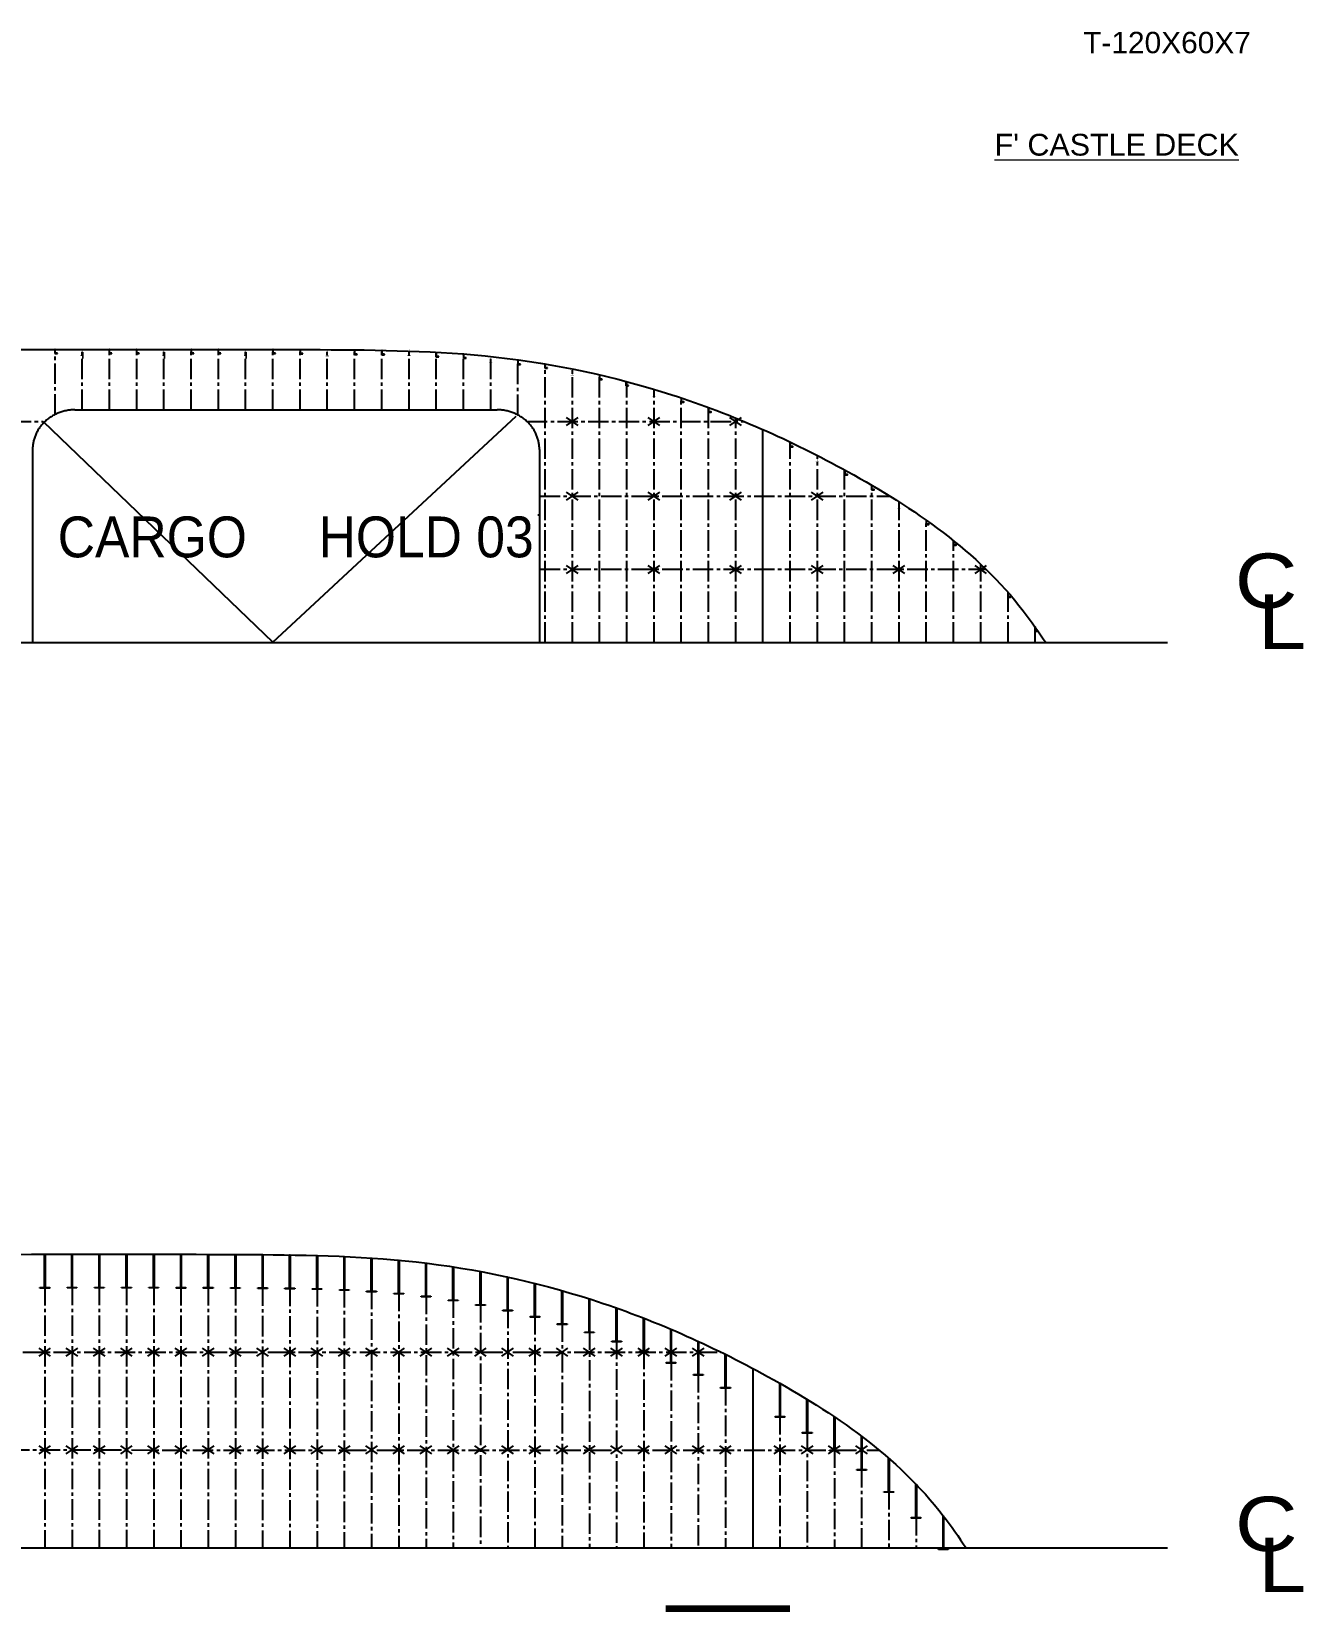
# Model space of a CAD drawing. Header units: inches. Extents: x 14911 to 113445, y 2644 to 74095.
# Drawn here: x 88936 to 112294, y 9898 to 38851 of the extents above; entities that cross this region are included whole.
import ezdxf
from ezdxf.enums import TextEntityAlignment as Align

# ---------------------------------------------------------------- set-up
doc = ezdxf.new("R2010")
doc.units = ezdxf.units.IN
doc.header["$LTSCALE"] = 500
doc.header["$MEASUREMENT"] = 0
doc.linetypes.add('CENTER2', pattern=[1.125, 0.75, -0.125, 0.125, -0.125])
for name, color, linetype in [('bulkhead', 1, 'Continuous'), ('deckgirders', 4, 'CENTER2'), ('hidden', 2, 'CENTER2'), ('Keelson', 4, 'CENTER2'), ('webframe', 5, 'CENTER2')]:
    doc.layers.add(name, color=color, linetype=linetype)
for name, color, linetype, lineweight in [('fixtures', 30, 'Continuous', 25), ('Hatch', 7, 'Continuous', 211), ('Text', 7, 'Continuous', 18)]:
    doc.layers.add(name, color=color, linetype=linetype, lineweight=lineweight)
doc.styles.add('MtXpl_Swis721_Lt_BT', font='swissl.ttf')
doc.styles.get("Standard").update_dxf_attribs({"font": 'arial.ttf'})

msp = doc.modelspace()

# ---------------------------------------------------------------- hatches: boundary and pattern name
h = msp.add_hatch(color=256)
h.dxf.hatch_style = 1
h.paths.add_polyline_path([(89372, 32944), (89372, 33012), (89365, 33012), (89365, 32937), (89415, 32937), (89415, 32944)])
h = msp.add_hatch(color=256)
h.dxf.hatch_style = 1
h.paths.add_polyline_path([(90368, 32945), (90368, 33013), (90361, 33013), (90361, 32938), (90411, 32938), (90411, 32945)])
h = msp.add_hatch(color=256)
h.dxf.hatch_style = 1
h.paths.add_polyline_path([(90869, 32945), (90869, 33013), (90862, 33013), (90862, 32938), (90912, 32938), (90912, 32945)])
h = msp.add_hatch(color=256)
h.dxf.hatch_style = 1
h.paths.add_polyline_path([(91874, 32946), (91874, 33014), (91867, 33014), (91867, 32939), (91917, 32939), (91917, 32946)])
h = msp.add_hatch(color=256)
h.dxf.hatch_style = 1
h.paths.add_polyline_path([(92370, 32945), (92370, 33013), (92363, 33013), (92363, 32938), (92413, 32938), (92413, 32945)])
h = msp.add_hatch(color=256)
h.dxf.hatch_style = 1
h.paths.add_polyline_path([(93375, 32944), (93375, 33012), (93368, 33012), (93368, 32937), (93418, 32937), (93418, 32944)])
h = msp.add_hatch(color=256)
h.dxf.hatch_style = 1
h.paths.add_polyline_path([(93875, 32939), (93875, 33007), (93868, 33007), (93868, 32932), (93918, 32932), (93918, 32939)])
h = msp.add_hatch(color=256)
h.dxf.hatch_style = 1
h.paths.add_polyline_path([(94871, 32930), (94871, 32998), (94864, 32998), (94864, 32923), (94914, 32923), (94914, 32930)])
h = msp.add_hatch(color=256)
h.dxf.hatch_style = 1
h.paths.add_polyline_path([(95374, 32925), (95374, 32993), (95367, 32993), (95367, 32918), (95417, 32918), (95417, 32925)])
h = msp.add_hatch(color=256)
h.dxf.hatch_style = 1
h.paths.add_polyline_path([(96370, 32883), (96370, 32951), (96363, 32951), (96363, 32876), (96413, 32876), (96413, 32883)])
h = msp.add_hatch(color=256)
h.dxf.hatch_style = 1
h.paths.add_polyline_path([(96874, 32859), (96874, 32927), (96867, 32927), (96867, 32852), (96917, 32852), (96917, 32859)])
h = msp.add_hatch(color=256)
h.dxf.hatch_style = 1
h.paths.add_polyline_path([(97871, 32745), (97871, 32813), (97864, 32813), (97864, 32738), (97914, 32738), (97914, 32745)])
h = msp.add_hatch(color=256)
h.dxf.hatch_style = 1
h.paths.add_polyline_path([(98369, 32677), (98369, 32745), (98362, 32745), (98362, 32670), (98412, 32670), (98412, 32677)])
h = msp.add_hatch(color=256)
h.dxf.hatch_style = 1
h.paths.add_polyline_path([(99371, 32467), (99371, 32535), (99364, 32535), (99364, 32460), (99414, 32460), (99414, 32467)])
h = msp.add_hatch(color=256)
h.dxf.hatch_style = 1
h.paths.add_polyline_path([(99857, 32350), (99857, 32418), (99850, 32418), (99850, 32343), (99900, 32343), (99900, 32350)])
h = msp.add_hatch(color=256)
h.dxf.hatch_style = 1
h.paths.add_polyline_path([(100871, 32050), (100871, 32118), (100864, 32118), (100864, 32043), (100914, 32043), (100914, 32050)])
h = msp.add_hatch(color=256)
h.dxf.hatch_style = 1
h.paths.add_polyline_path([(101373, 31868), (101373, 31936), (101366, 31936), (101366, 31861), (101416, 31861), (101416, 31868)])
h = msp.add_hatch(color=256)
h.dxf.hatch_style = 1
h.paths.add_polyline_path([(102872, 31233), (102872, 31301), (102865, 31301), (102865, 31226), (102915, 31226), (102915, 31233)])
h = msp.add_hatch(color=256)
h.dxf.hatch_style = 1
h.paths.add_polyline_path([(103875, 30720), (103875, 30788), (103868, 30788), (103868, 30713), (103918, 30713), (103918, 30720)])
h = msp.add_hatch(color=256)
h.dxf.hatch_style = 1
h.paths.add_polyline_path([(104369, 30441), (104369, 30509), (104362, 30509), (104362, 30434), (104412, 30434), (104412, 30441)])
h = msp.add_hatch(color=256)
h.dxf.hatch_style = 1
h.paths.add_polyline_path([(105371, 29804), (105371, 29872), (105364, 29872), (105364, 29797), (105414, 29797), (105414, 29804)])
h = msp.add_hatch(color=256)
h.dxf.hatch_style = 1
h.paths.add_polyline_path([(105870, 29426), (105870, 29494), (105863, 29494), (105863, 29419), (105913, 29419), (105913, 29426)])
h = msp.add_hatch(color=256)
h.dxf.hatch_style = 1
h.paths.add_polyline_path([(106870, 28473), (106870, 28541), (106863, 28541), (106863, 28466), (106913, 28466), (106913, 28473)])
h = msp.add_hatch(color=256)
h.dxf.hatch_style = 1
h.paths.add_polyline_path([(107371, 27846), (107371, 27914), (107364, 27914), (107364, 27839), (107414, 27839), (107414, 27846)])
h = msp.add_hatch(color=256)
h.dxf.hatch_style = 1
h.paths.add_polyline_path([(89175, 15790), (89090, 15790), (89090, 15780), (89270, 15780), (89270, 15790), (89185, 15790), (89185, 16400), (89175, 16400)])
h = msp.add_hatch(color=256)
h.dxf.hatch_style = 1
h.paths.add_polyline_path([(89675, 15792), (89590, 15792), (89590, 15782), (89770, 15782), (89770, 15792), (89685, 15792), (89685, 16402), (89675, 16402)])
h = msp.add_hatch(color=256)
h.dxf.hatch_style = 1
h.paths.add_polyline_path([(90175, 15792), (90090, 15792), (90090, 15782), (90270, 15782), (90270, 15792), (90185, 15792), (90185, 16402), (90175, 16402)])
h = msp.add_hatch(color=256)
h.dxf.hatch_style = 1
h.paths.add_polyline_path([(90675, 15792), (90590, 15792), (90590, 15782), (90770, 15782), (90770, 15792), (90685, 15792), (90685, 16402), (90675, 16402)])
h = msp.add_hatch(color=256)
h.dxf.hatch_style = 1
h.paths.add_polyline_path([(91175, 15792), (91090, 15792), (91090, 15782), (91270, 15782), (91270, 15792), (91185, 15792), (91185, 16402), (91175, 16402)])
h = msp.add_hatch(color=256)
h.dxf.hatch_style = 1
h.paths.add_polyline_path([(91675, 15791), (91590, 15791), (91590, 15781), (91770, 15781), (91770, 15791), (91685, 15791), (91685, 16401), (91675, 16401)])
h = msp.add_hatch(color=256)
h.dxf.hatch_style = 1
h.paths.add_polyline_path([(92175, 15790), (92090, 15790), (92090, 15780), (92270, 15780), (92270, 15790), (92185, 15790), (92185, 16400), (92175, 16400)])
h = msp.add_hatch(color=256)
h.dxf.hatch_style = 1
h.paths.add_polyline_path([(92675, 15787), (92590, 15787), (92590, 15777), (92770, 15777), (92770, 15787), (92685, 15787), (92685, 16397), (92675, 16397)])
h = msp.add_hatch(color=256)
h.dxf.hatch_style = 1
h.paths.add_polyline_path([(93175, 15784), (93090, 15784), (93090, 15774), (93270, 15774), (93270, 15784), (93185, 15784), (93185, 16394), (93175, 16394)])
h = msp.add_hatch(color=256)
h.dxf.hatch_style = 1
h.paths.add_polyline_path([(93675, 15778), (93590, 15778), (93590, 15768), (93770, 15768), (93770, 15778), (93685, 15778), (93685, 16388), (93675, 16388)])
h = msp.add_hatch(color=256)
h.dxf.hatch_style = 1
h.paths.add_polyline_path([(94175, 15768), (94090, 15768), (94090, 15758), (94270, 15758), (94270, 15768), (94185, 15768), (94185, 16378), (94175, 16378)])
h = msp.add_hatch(color=256)
h.dxf.hatch_style = 1
h.paths.add_polyline_path([(94675, 15750), (94590, 15750), (94590, 15740), (94770, 15740), (94770, 15750), (94685, 15750), (94685, 16360), (94675, 16360)])
h = msp.add_hatch(color=256)
h.dxf.hatch_style = 1
h.paths.add_polyline_path([(95175, 15722), (95090, 15722), (95090, 15712), (95270, 15712), (95270, 15722), (95185, 15722), (95185, 16332), (95175, 16332)])
h = msp.add_hatch(color=256)
h.dxf.hatch_style = 1
h.paths.add_polyline_path([(95675, 15683), (95590, 15683), (95590, 15673), (95770, 15673), (95770, 15683), (95685, 15683), (95685, 16293), (95675, 16293)])
h = msp.add_hatch(color=256)
h.dxf.hatch_style = 1
h.paths.add_polyline_path([(96175, 15629), (96090, 15629), (96090, 15619), (96270, 15619), (96270, 15629), (96185, 15629), (96185, 16239), (96175, 16239)])
h = msp.add_hatch(color=256)
h.dxf.hatch_style = 1
h.paths.add_polyline_path([(96675, 15560), (96590, 15560), (96590, 15550), (96770, 15550), (96770, 15560), (96685, 15560), (96685, 16170), (96675, 16170)])
h = msp.add_hatch(color=256)
h.dxf.hatch_style = 1
h.paths.add_polyline_path([(97175, 15475), (97090, 15475), (97090, 15465), (97270, 15465), (97270, 15475), (97185, 15475), (97185, 16085), (97175, 16085)])
h = msp.add_hatch(color=256)
h.dxf.hatch_style = 1
h.paths.add_polyline_path([(97675, 15374), (97590, 15374), (97590, 15364), (97770, 15364), (97770, 15374), (97685, 15374), (97685, 15984), (97675, 15984)])
h = msp.add_hatch(color=256)
h.dxf.hatch_style = 1
h.paths.add_polyline_path([(98175, 15256), (98090, 15256), (98090, 15246), (98270, 15246), (98270, 15256), (98185, 15256), (98185, 15866), (98175, 15866)])
h = msp.add_hatch(color=256)
h.dxf.hatch_style = 1
h.paths.add_polyline_path([(98675, 15123), (98590, 15123), (98590, 15113), (98770, 15113), (98770, 15123), (98685, 15123), (98685, 15733), (98675, 15733)])
h = msp.add_hatch(color=256)
h.dxf.hatch_style = 1
h.paths.add_polyline_path([(99175, 14972), (99090, 14972), (99090, 14962), (99270, 14962), (99270, 14972), (99185, 14972), (99185, 15582), (99175, 15582)])
h = msp.add_hatch(color=256)
h.dxf.hatch_style = 1
h.paths.add_polyline_path([(99675, 14804), (99590, 14804), (99590, 14794), (99770, 14794), (99770, 14804), (99685, 14804), (99685, 15414), (99675, 15414)])
h = msp.add_hatch(color=256)
h.dxf.hatch_style = 1
h.paths.add_polyline_path([(100175, 14618), (100090, 14618), (100090, 14608), (100270, 14608), (100270, 14618), (100185, 14618), (100185, 15228), (100175, 15228)])
h = msp.add_hatch(color=256)
h.dxf.hatch_style = 1
h.paths.add_polyline_path([(100675, 14414), (100590, 14414), (100590, 14404), (100770, 14404), (100770, 14414), (100685, 14414), (100685, 15024), (100675, 15024)])
h = msp.add_hatch(color=256)
h.dxf.hatch_style = 1
h.paths.add_polyline_path([(101175, 14193), (101090, 14193), (101090, 14183), (101270, 14183), (101270, 14193), (101185, 14193), (101185, 14803), (101175, 14803)])
h = msp.add_hatch(color=256)
h.dxf.hatch_style = 1
h.paths.add_polyline_path([(101675, 13954), (101590, 13954), (101590, 13944), (101770, 13944), (101770, 13954), (101685, 13954), (101685, 14564), (101675, 14564)])
h = msp.add_hatch(color=256)
h.dxf.hatch_style = 1
h.paths.add_polyline_path([(102675, 13422), (102590, 13422), (102590, 13412), (102770, 13412), (102770, 13422), (102685, 13422), (102685, 14032), (102675, 14032)])
h = msp.add_hatch(color=256)
h.dxf.hatch_style = 1
h.paths.add_polyline_path([(103175, 13127), (103090, 13127), (103090, 13117), (103270, 13117), (103270, 13127), (103185, 13127), (103185, 13737), (103175, 13737)])
h = msp.add_hatch(color=256)
h.dxf.hatch_style = 1
h.paths.add_polyline_path([(103675, 12805), (103590, 12805), (103590, 12795), (103770, 12795), (103770, 12805), (103685, 12805), (103685, 13415), (103675, 13415)])
h = msp.add_hatch(color=256)
h.dxf.hatch_style = 1
h.paths.add_polyline_path([(104175, 12448), (104090, 12448), (104090, 12438), (104270, 12438), (104270, 12448), (104185, 12448), (104185, 13058), (104175, 13058)])
h = msp.add_hatch(color=256)
h.dxf.hatch_style = 1
h.paths.add_polyline_path([(104675, 12042), (104590, 12042), (104590, 12032), (104770, 12032), (104770, 12042), (104685, 12042), (104685, 12652), (104675, 12652)])
h = msp.add_hatch(color=256)
h.dxf.hatch_style = 1
h.paths.add_polyline_path([(105175, 11568), (105090, 11568), (105090, 11558), (105270, 11558), (105270, 11568), (105185, 11568), (105185, 12178), (105175, 12178)])
h = msp.add_hatch(color=256)
h.dxf.hatch_style = 1
h.paths.add_polyline_path([(105675, 10989), (105590, 10989), (105590, 10979), (105770, 10979), (105770, 10989), (105685, 10989), (105685, 11599), (105675, 11599)])
at = {"layer": 'Hatch'}
h = msp.add_hatch(color=0, dxfattribs=at)
h.dxf.hatch_style = 1
h.paths.add_polyline_path([(89835, 32896), (89871, 32896), (89895, 32896), (89895, 32903), (89868, 32903), (89868, 33016), (89861, 33016), (89861, 32903), (89835, 32903)])
h = msp.add_hatch(color=0, dxfattribs=at)
h.dxf.hatch_style = 1
h.paths.add_polyline_path([(91335, 32896), (91371, 32896), (91395, 32896), (91395, 32903), (91368, 32903), (91368, 33016), (91361, 33016), (91361, 32903), (91335, 32903)])
h = msp.add_hatch(color=0, dxfattribs=at)
h.dxf.hatch_style = 1
h.paths.add_polyline_path([(92835, 32896), (92871, 32896), (92895, 32896), (92895, 32903), (92868, 32903), (92868, 33016), (92861, 33016), (92861, 32903), (92835, 32903)])
h = msp.add_hatch(color=0, dxfattribs=at)
h.dxf.hatch_style = 1
h.paths.add_polyline_path([(94338, 32890), (94375, 32890), (94398, 32890), (94398, 32897), (94372, 32897), (94372, 33010), (94365, 33010), (94365, 32897), (94338, 32897)])
h = msp.add_hatch(color=0, dxfattribs=at)
h.dxf.hatch_style = 1
h.paths.add_polyline_path([(95838, 32896), (95875, 32896), (95898, 32896), (95898, 32903), (95872, 32903), (95872, 33016), (95865, 33016), (95865, 32903), (95838, 32903)])
h = msp.add_hatch(color=0, dxfattribs=at)
h.dxf.hatch_style = 1
h.paths.add_polyline_path([(97338, 32765), (97375, 32765), (97398, 32765), (97398, 32772), (97372, 32772), (97372, 32885), (97365, 32885), (97365, 32772), (97338, 32772)])
h = msp.add_hatch(color=0, dxfattribs=at)
h.dxf.hatch_style = 1
h.paths.add_polyline_path([(98838, 32537), (98875, 32537), (98898, 32537), (98898, 32544), (98872, 32544), (98872, 32657), (98865, 32657), (98865, 32544), (98838, 32544)])
h = msp.add_hatch(color=0, dxfattribs=at)
h.dxf.hatch_style = 1
h.paths.add_polyline_path([(100337, 32147), (100374, 32147), (100397, 32147), (100397, 32154), (100371, 32154), (100371, 32267), (100364, 32267), (100364, 32154), (100337, 32154)])
h = msp.add_hatch(color=0, dxfattribs=at)
h.dxf.hatch_style = 1
h.paths.add_polyline_path([(103334, 30945), (103371, 30945), (103394, 30945), (103394, 30952), (103367, 30952), (103367, 31065), (103360, 31065), (103360, 30952), (103334, 30952)])
h = msp.add_hatch(color=0, dxfattribs=at)
h.dxf.hatch_style = 1
h.paths.add_polyline_path([(104838, 30094), (104874, 30094), (104898, 30094), (104898, 30101), (104871, 30101), (104871, 30214), (104864, 30214), (104864, 30101), (104838, 30101)])
h = msp.add_hatch(color=0, dxfattribs=at)
h.dxf.hatch_style = 1
h.paths.add_polyline_path([(106338, 28946), (106375, 28946), (106398, 28946), (106398, 28953), (106372, 28953), (106372, 29066), (106365, 29066), (106365, 28953), (106338, 28953)])

# ---------------------------------------------------------------- linework, layer by layer
for p, q in [((89372, 33012), (89365, 33012)), ((89365, 33012), (89365, 32937)), ((89372, 32944), (89372, 33012)), ((90368, 33013), (90361, 33013)), ((90361, 33013), (90361, 32938)), ((90368, 32945), (90368, 33013)), ((90869, 33013), (90862, 33013)), ((90862, 33013), (90862, 32938)), ((90869, 32945), (90869, 33013)), ((91874, 33014), (91867, 33014)), ((91867, 33014), (91867, 32939)), ((91874, 32946), (91874, 33014)), ((92370, 33013), (92363, 33013)), ((92363, 33013), (92363, 32938)), ((92370, 32945), (92370, 33013)), ((93375, 33012), (93368, 33012)), ((93368, 33012), (93368, 32937)), ((93375, 32944), (93375, 33012)), ((93875, 33007), (93868, 33007)), ((93868, 33007), (93868, 32932)), ((93875, 32939), (93875, 33007)), ((89365, 32937), (89415, 32937)), ((89415, 32944), (89372, 32944)), ((89415, 32937), (89415, 32944)), ((90361, 32938), (90411, 32938)), ((90411, 32945), (90368, 32945)), ((90411, 32938), (90411, 32945)), ((90862, 32938), (90912, 32938)), ((90912, 32945), (90869, 32945)), ((90912, 32938), (90912, 32945)), ((91867, 32939), (91917, 32939)), ((91917, 32946), (91874, 32946)), ((91917, 32939), (91917, 32946)), ((92363, 32938), (92413, 32938)), ((92413, 32945), (92370, 32945)), ((92413, 32938), (92413, 32945)), ((93368, 32937), (93418, 32937)), ((93418, 32944), (93375, 32944)), ((93418, 32937), (93418, 32944)), ((93868, 32932), (93918, 32932)), ((93918, 32939), (93875, 32939)), ((93918, 32932), (93918, 32939)), ((94871, 32998), (94864, 32998)), ((94864, 32998), (94864, 32923)), ((94864, 32923), (94914, 32923)), ((94871, 32930), (94871, 32998)), ((94914, 32930), (94871, 32930)), ((94914, 32923), (94914, 32930)), ((95374, 32993), (95367, 32993)), ((95367, 32993), (95367, 32918)), ((95367, 32918), (95417, 32918)), ((95374, 32925), (95374, 32993)), ((95417, 32925), (95374, 32925)), ((95417, 32918), (95417, 32925)), ((96370, 32951), (96363, 32951)), ((96363, 32951), (96363, 32876)), ((96363, 32876), (96413, 32876)), ((96370, 32883), (96370, 32951)), ((96413, 32883), (96370, 32883)), ((96413, 32876), (96413, 32883)), ((96874, 32927), (96867, 32927)), ((96867, 32927), (96867, 32852)), ((96867, 32852), (96917, 32852)), ((96874, 32859), (96874, 32927)), ((96917, 32859), (96874, 32859)), ((96917, 32852), (96917, 32859)), ((97871, 32813), (97864, 32813)), ((97864, 32813), (97864, 32738)), ((97864, 32738), (97914, 32738)), ((97871, 32745), (97871, 32813)), ((97914, 32745), (97871, 32745)), ((97914, 32738), (97914, 32745)), ((98369, 32745), (98362, 32745)), ((98362, 32745), (98362, 32670)), ((98369, 32677), (98369, 32745)), ((98362, 32670), (98412, 32670)), ((98412, 32677), (98369, 32677)), ((98412, 32670), (98412, 32677)), ((99371, 32535), (99364, 32535)), ((99364, 32535), (99364, 32460)), ((99364, 32460), (99414, 32460)), ((99371, 32467), (99371, 32535)), ((99414, 32467), (99371, 32467)), ((99414, 32460), (99414, 32467)), ((99857, 32418), (99850, 32418)), ((99850, 32418), (99850, 32343)), ((99850, 32343), (99900, 32343)), ((99857, 32350), (99857, 32418)), ((99900, 32350), (99857, 32350)), ((99900, 32343), (99900, 32350)), ((89150, 31693), (93367, 27639)), ((93367, 27639), (97836, 31786)), ((89175, 15790), (89175, 16400)), ((89175, 16400), (89185, 16400)), ((89185, 16400), (89185, 15790)), ((89675, 15792), (89675, 16402)), ((89675, 16402), (89685, 16402)), ((89685, 16402), (89685, 15792)), ((90175, 15792), (90175, 16402)), ((90175, 16402), (90185, 16402)), ((90185, 16402), (90185, 15792)), ((90675, 15792), (90675, 16402)), ((90675, 16402), (90685, 16402)), ((90685, 16402), (90685, 15792)), ((91175, 15792), (91175, 16402)), ((91175, 16402), (91185, 16402)), ((91185, 16402), (91185, 15792)), ((91675, 15791), (91675, 16401)), ((91675, 16401), (91685, 16401)), ((91685, 16401), (91685, 15791)), ((92175, 15790), (92175, 16400)), ((92175, 16400), (92185, 16400)), ((92185, 16400), (92185, 15790)), ((92675, 15787), (92675, 16397)), ((92675, 16397), (92685, 16397)), ((92685, 16397), (92685, 15787)), ((93175, 15784), (93175, 16394)), ((93175, 16394), (93185, 16394)), ((93185, 16394), (93185, 15784)), ((93675, 15778), (93675, 16388)), ((93675, 16388), (93685, 16388)), ((93685, 16388), (93685, 15778)), ((94175, 15768), (94175, 16378)), ((94175, 16378), (94185, 16378)), ((94185, 16378), (94185, 15768)), ((94675, 15750), (94675, 16360)), ((94675, 16360), (94685, 16360)), ((94685, 16360), (94685, 15750)), ((95175, 15722), (95175, 16332)), ((95175, 16332), (95185, 16332)), ((95185, 16332), (95185, 15722)), ((95675, 15683), (95675, 16293)), ((95675, 16293), (95685, 16293)), ((95685, 16293), (95685, 15683)), ((96175, 15629), (96175, 16239)), ((96175, 16239), (96185, 16239)), ((96185, 16239), (96185, 15629)), ((96675, 15560), (96675, 16170)), ((96675, 16170), (96685, 16170)), ((96685, 16170), (96685, 15560)), ((97175, 15475), (97175, 16085)), ((97175, 16085), (97185, 16085)), ((97185, 16085), (97185, 15475)), ((97675, 15374), (97675, 15984)), ((97675, 15984), (97685, 15984)), ((97685, 15984), (97685, 15374)), ((89090, 15780), (89090, 15790)), ((89090, 15790), (89175, 15790)), ((89270, 15780), (89090, 15780)), ((89185, 15790), (89270, 15790)), ((89270, 15790), (89270, 15780)), ((89590, 15782), (89590, 15792)), ((89590, 15792), (89675, 15792)), ((89770, 15782), (89590, 15782)), ((89685, 15792), (89770, 15792)), ((89770, 15792), (89770, 15782)), ((90090, 15782), (90090, 15792)), ((90090, 15792), (90175, 15792)), ((90270, 15782), (90090, 15782)), ((90185, 15792), (90270, 15792)), ((90270, 15792), (90270, 15782)), ((90590, 15782), (90590, 15792)), ((90590, 15792), (90675, 15792)), ((90770, 15782), (90590, 15782)), ((90685, 15792), (90770, 15792)), ((90770, 15792), (90770, 15782)), ((91090, 15782), (91090, 15792)), ((91090, 15792), (91175, 15792)), ((91270, 15782), (91090, 15782)), ((91185, 15792), (91270, 15792)), ((91270, 15792), (91270, 15782)), ((91590, 15781), (91590, 15791)), ((91590, 15791), (91675, 15791)), ((91770, 15781), (91590, 15781)), ((91685, 15791), (91770, 15791)), ((91770, 15791), (91770, 15781)), ((92090, 15780), (92090, 15790)), ((92090, 15790), (92175, 15790)), ((92270, 15780), (92090, 15780)), ((92185, 15790), (92270, 15790)), ((92270, 15790), (92270, 15780)), ((92590, 15777), (92590, 15787)), ((92590, 15787), (92675, 15787)), ((92770, 15777), (92590, 15777)), ((92685, 15787), (92770, 15787)), ((92770, 15787), (92770, 15777)), ((93090, 15774), (93090, 15784)), ((93090, 15784), (93175, 15784)), ((93270, 15774), (93090, 15774)), ((93185, 15784), (93270, 15784)), ((93270, 15784), (93270, 15774)), ((93590, 15768), (93590, 15778)), ((93590, 15778), (93675, 15778)), ((93770, 15768), (93590, 15768)), ((93685, 15778), (93770, 15778)), ((93770, 15778), (93770, 15768)), ((94090, 15758), (94090, 15768)), ((94090, 15768), (94175, 15768)), ((94270, 15758), (94090, 15758)), ((94185, 15768), (94270, 15768)), ((94270, 15768), (94270, 15758)), ((94590, 15740), (94590, 15750)), ((94590, 15750), (94675, 15750)), ((94770, 15740), (94590, 15740)), ((94685, 15750), (94770, 15750)), ((94770, 15750), (94770, 15740)), ((95090, 15712), (95090, 15722)), ((95090, 15722), (95175, 15722)), ((95270, 15712), (95090, 15712)), ((95185, 15722), (95270, 15722)), ((95270, 15722), (95270, 15712)), ((95590, 15673), (95590, 15683)), ((95590, 15683), (95675, 15683)), ((95770, 15673), (95590, 15673)), ((95685, 15683), (95770, 15683)), ((95770, 15683), (95770, 15673)), ((98175, 15256), (98175, 15866)), ((98175, 15866), (98185, 15866)), ((98185, 15866), (98185, 15256)), ((98675, 15123), (98675, 15733)), ((98675, 15733), (98685, 15733)), ((98685, 15733), (98685, 15123)), ((96090, 15619), (96090, 15629)), ((96090, 15629), (96175, 15629)), ((96270, 15619), (96090, 15619)), ((96185, 15629), (96270, 15629)), ((96270, 15629), (96270, 15619)), ((96590, 15550), (96590, 15560)), ((96590, 15560), (96675, 15560)), ((96770, 15550), (96590, 15550)), ((96685, 15560), (96770, 15560)), ((96770, 15560), (96770, 15550)), ((97090, 15465), (97090, 15475)), ((97090, 15475), (97175, 15475)), ((97270, 15465), (97090, 15465)), ((97185, 15475), (97270, 15475)), ((97270, 15475), (97270, 15465)), ((97590, 15364), (97590, 15374)), ((97590, 15374), (97675, 15374)), ((97770, 15364), (97590, 15364)), ((97685, 15374), (97770, 15374)), ((97770, 15374), (97770, 15364)), ((99175, 14972), (99175, 15582)), ((99175, 15582), (99185, 15582)), ((99185, 15582), (99185, 14972)), ((99675, 14804), (99675, 15414)), ((99675, 15414), (99685, 15414)), ((99685, 15414), (99685, 14804)), ((98090, 15246), (98090, 15256)), ((98090, 15256), (98175, 15256)), ((98270, 15246), (98090, 15246)), ((98185, 15256), (98270, 15256)), ((98270, 15256), (98270, 15246)), ((98590, 15113), (98590, 15123)), ((98590, 15123), (98675, 15123)), ((98770, 15113), (98590, 15113)), ((98685, 15123), (98770, 15123)), ((98770, 15123), (98770, 15113)), ((100175, 14618), (100175, 15228)), ((100175, 15228), (100185, 15228)), ((100185, 15228), (100185, 14618)), ((99090, 14962), (99090, 14972)), ((99090, 14972), (99175, 14972)), ((99270, 14962), (99090, 14962)), ((99185, 14972), (99270, 14972)), ((99270, 14972), (99270, 14962)), ((99590, 14794), (99590, 14804)), ((99590, 14804), (99675, 14804)), ((99770, 14794), (99590, 14794)), ((99685, 14804), (99770, 14804)), ((99770, 14804), (99770, 14794)), ((100675, 14414), (100675, 15024)), ((100675, 15024), (100685, 15024)), ((100685, 15024), (100685, 14414)), ((101175, 14193), (101175, 14803)), ((101175, 14803), (101185, 14803)), ((101185, 14803), (101185, 14193)), ((100090, 14608), (100090, 14618)), ((100090, 14618), (100175, 14618)), ((100270, 14608), (100090, 14608)), ((100185, 14618), (100270, 14618)), ((100270, 14618), (100270, 14608)), ((101675, 13954), (101675, 14564)), ((101675, 14564), (101685, 14564)), ((101685, 14564), (101685, 13954)), ((100590, 14404), (100590, 14414)), ((100590, 14414), (100675, 14414)), ((100770, 14404), (100590, 14404)), ((100685, 14414), (100770, 14414)), ((100770, 14414), (100770, 14404)), ((101090, 14183), (101090, 14193)), ((101090, 14193), (101175, 14193)), ((101185, 14193), (101270, 14193)), ((101270, 14193), (101270, 14183)), ((101270, 14183), (101090, 14183)), ((101590, 13944), (101590, 13954)), ((101590, 13954), (101675, 13954)), ((101770, 13944), (101590, 13944)), ((101685, 13954), (101770, 13954)), ((101770, 13954), (101770, 13944)), ((102675, 13422), (102675, 14032)), ((102675, 14032), (102685, 14032)), ((102685, 14032), (102685, 13422)), ((103175, 13127), (103175, 13737)), ((103175, 13737), (103185, 13737)), ((103185, 13737), (103185, 13127)), ((102590, 13412), (102590, 13422)), ((102590, 13422), (102675, 13422)), ((102770, 13412), (102590, 13412)), ((102685, 13422), (102770, 13422)), ((102770, 13422), (102770, 13412)), ((103675, 12805), (103675, 13415)), ((103675, 13415), (103685, 13415)), ((103685, 13415), (103685, 12805)), ((103090, 13117), (103090, 13127)), ((103090, 13127), (103175, 13127)), ((103270, 13117), (103090, 13117)), ((103185, 13127), (103270, 13127)), ((103270, 13127), (103270, 13117)), ((104175, 12448), (104175, 13058)), ((104175, 13058), (104185, 13058)), ((104185, 13058), (104185, 12448)), ((103590, 12795), (103590, 12805)), ((103590, 12805), (103675, 12805)), ((103770, 12795), (103590, 12795)), ((103685, 12805), (103770, 12805)), ((103770, 12805), (103770, 12795)), ((104675, 12042), (104675, 12652)), ((104675, 12652), (104685, 12652)), ((104685, 12652), (104685, 12042)), ((104090, 12438), (104090, 12448)), ((104090, 12448), (104175, 12448)), ((104270, 12438), (104090, 12438)), ((104185, 12448), (104270, 12448)), ((104270, 12448), (104270, 12438)), ((105175, 11568), (105175, 12178)), ((105175, 12178), (105185, 12178)), ((105185, 12178), (105185, 11568)), ((104590, 12032), (104590, 12042)), ((104590, 12042), (104675, 12042)), ((104770, 12032), (104590, 12032)), ((104685, 12042), (104770, 12042)), ((104770, 12042), (104770, 12032)), ((105675, 10989), (105675, 11599)), ((105675, 11599), (105685, 11599)), ((105685, 11599), (105685, 10989)), ((105090, 11558), (105090, 11568)), ((105090, 11568), (105175, 11568)), ((105270, 11558), (105090, 11558)), ((105185, 11568), (105270, 11568)), ((105270, 11568), (105270, 11558)), ((105590, 10979), (105590, 10989)), ((105590, 10989), (105675, 10989)), ((105770, 10979), (105590, 10979)), ((105685, 10989), (105770, 10989)), ((105770, 10989), (105770, 10979))]:
    msp.add_line(p, q)
at = {"linetype": 'Continuous', "lineweight": -3}
for p, q in [((89734, 31906), (91837, 31906)), ((91325, 31906), (97484, 31906)), ((88955, 31175), (88955, 27631)), ((98263, 31175), (98263, 27631)), ((98235, 29976), (98263, 29976))]:
    msp.add_line(p, q, dxfattribs=at)
at = {"linetype": 'Continuous'}
for p, q in [((40198, 27631), (109795, 27631)), ((40200, 11012), (109797, 11012))]:
    msp.add_line(p, q, dxfattribs=at)
for points in [[(100864, 32043), (100914, 32043), (100914, 32050), (100871, 32050), (100871, 32118), (100864, 32118)], [(101366, 31861), (101416, 31861), (101416, 31868), (101373, 31868), (101373, 31936), (101366, 31936)], [(102865, 31226), (102915, 31226), (102915, 31233), (102872, 31233), (102872, 31301), (102865, 31301)], [(103868, 30713), (103918, 30713), (103918, 30720), (103875, 30720), (103875, 30788), (103868, 30788)], [(104362, 30434), (104412, 30434), (104412, 30441), (104369, 30441), (104369, 30509), (104362, 30509)], [(105364, 29797), (105414, 29797), (105414, 29804), (105371, 29804), (105371, 29872), (105364, 29872)], [(105863, 29419), (105913, 29419), (105913, 29426), (105870, 29426), (105870, 29494), (105863, 29494)], [(106863, 28466), (106913, 28466), (106913, 28473), (106870, 28473), (106870, 28541), (106863, 28541)], [(107364, 27839), (107414, 27839), (107414, 27846), (107371, 27846), (107371, 27914), (107364, 27914)]]:
    msp.add_lwpolyline(points, close=True)
for points in [[(87702, 33011), (87729, 33011), (89908, 33011), (93161, 33028), (97497, 32982), (100806, 32269), (104133, 30790), (106519, 29160), (107431, 27825), (107567, 27626)], [(86232, 16397), (86259, 16397), (88438, 16397), (91691, 16414), (96028, 16368), (99336, 15655), (102664, 14176), (105050, 12546), (105961, 11211), (106098, 11012)]]:
    msp.add_open_spline(points, degree=3, knots=[11.365974, 11.365974, 11.365974, 11.365974, 93.192461, 6548.192461, 9778.570759, 13079.569023, 16600.781697, 20719.74069, 21442.296583, 21442.296583, 21442.296583, 21442.296583])
at = {"linetype": 'Continuous', "lineweight": -3}
for points in [[(89734, 31906), (88955, 31906), (88955, 31175)], [(98263, 31175), (98263, 31906), (97484, 31906)]]:
    msp.add_rational_spline(points, [1, 0.707106781187, 1], degree=2, dxfattribs=at)
at = {"layer": 'bulkhead'}
for p, q in [((102368, 27631), (102368, 31544)), ((102180, 14307), (102180, 11015))]:
    msp.add_line(p, q, dxfattribs=at)
at = {"layer": 'deckgirders'}
for p, q in [((82368, 31693), (89150, 31693)), ((98032, 31693), (102019, 31693)), ((98269, 30323), (104696, 30323)), ((98269, 28977), (106465, 28977))]:
    msp.add_line(p, q, dxfattribs=at)
at = {"layer": 'fixtures'}
for p, q in [((98974, 31620), (98762, 31767)), ((98762, 31620), (98974, 31767)), ((100474, 31620), (100262, 31767)), ((100262, 31620), (100474, 31767)), ((101974, 31620), (101762, 31767)), ((101762, 31620), (101974, 31767)), ((98974, 30249), (98762, 30396)), ((98762, 30249), (98974, 30396)), ((100474, 30249), (100262, 30396)), ((100262, 30249), (100474, 30396)), ((101974, 30249), (101762, 30396)), ((101762, 30249), (101974, 30396)), ((103474, 30249), (103262, 30396)), ((103262, 30249), (103474, 30396)), ((98974, 28903), (98762, 29050)), ((98762, 28903), (98974, 29050)), ((100474, 28903), (100262, 29050)), ((100262, 28903), (100474, 29050)), ((101974, 28903), (101762, 29050)), ((101762, 28903), (101974, 29050)), ((103474, 28903), (103262, 29050)), ((103262, 28903), (103474, 29050)), ((104974, 28903), (104762, 29050)), ((104762, 28903), (104974, 29050)), ((106474, 28903), (106262, 29050)), ((106262, 28903), (106474, 29050)), ((89287, 14531), (89074, 14678)), ((89074, 14531), (89287, 14678)), ((89787, 14531), (89574, 14678)), ((89574, 14531), (89787, 14678)), ((90287, 14531), (90074, 14678)), ((90074, 14531), (90287, 14678)), ((90787, 14531), (90574, 14678)), ((90574, 14531), (90787, 14678)), ((91287, 14531), (91074, 14678)), ((91074, 14531), (91287, 14678)), ((91787, 14531), (91574, 14678)), ((91574, 14531), (91787, 14678)), ((92287, 14531), (92074, 14678)), ((92074, 14531), (92287, 14678)), ((92787, 14531), (92574, 14678)), ((92574, 14531), (92787, 14678)), ((93287, 14531), (93074, 14678)), ((93074, 14531), (93287, 14678)), ((93787, 14531), (93574, 14678)), ((93574, 14531), (93787, 14678)), ((94287, 14531), (94074, 14678)), ((94074, 14531), (94287, 14678)), ((94787, 14531), (94574, 14678)), ((94574, 14531), (94787, 14678)), ((95287, 14531), (95074, 14678)), ((95074, 14531), (95287, 14678)), ((95787, 14531), (95574, 14678)), ((95574, 14531), (95787, 14678)), ((96287, 14531), (96074, 14678)), ((96074, 14531), (96287, 14678)), ((96787, 14531), (96574, 14678)), ((96574, 14531), (96787, 14678)), ((97287, 14531), (97074, 14678)), ((97074, 14531), (97287, 14678)), ((97787, 14531), (97574, 14678)), ((97574, 14531), (97787, 14678)), ((98287, 14531), (98074, 14678)), ((98074, 14531), (98287, 14678)), ((98787, 14531), (98574, 14678)), ((98574, 14531), (98787, 14678)), ((99287, 14531), (99074, 14678)), ((99074, 14531), (99287, 14678)), ((99787, 14531), (99574, 14678)), ((99574, 14531), (99787, 14678)), ((100287, 14531), (100074, 14678)), ((100074, 14531), (100287, 14678)), ((100787, 14531), (100574, 14678)), ((100574, 14531), (100787, 14678)), ((101287, 14531), (101074, 14678)), ((101074, 14531), (101287, 14678)), ((89287, 12736), (89074, 12883)), ((89074, 12736), (89287, 12883)), ((89787, 12736), (89574, 12883)), ((89574, 12736), (89787, 12883)), ((90287, 12736), (90074, 12883)), ((90074, 12736), (90287, 12883)), ((90787, 12736), (90574, 12883)), ((90574, 12736), (90787, 12883)), ((91287, 12736), (91074, 12883)), ((91074, 12736), (91287, 12883)), ((91787, 12736), (91574, 12883)), ((91574, 12736), (91787, 12883)), ((92287, 12736), (92074, 12883)), ((92074, 12736), (92287, 12883)), ((92787, 12736), (92574, 12883)), ((92574, 12736), (92787, 12883)), ((93287, 12736), (93074, 12883)), ((93074, 12736), (93287, 12883)), ((93787, 12736), (93574, 12883)), ((93574, 12736), (93787, 12883)), ((94287, 12736), (94074, 12883)), ((94074, 12736), (94287, 12883)), ((94787, 12736), (94574, 12883)), ((94574, 12736), (94787, 12883)), ((95287, 12736), (95074, 12883)), ((95074, 12736), (95287, 12883)), ((95787, 12736), (95574, 12883)), ((95574, 12736), (95787, 12883)), ((96287, 12736), (96074, 12883)), ((96074, 12736), (96287, 12883)), ((96787, 12736), (96574, 12883)), ((96574, 12736), (96787, 12883)), ((97287, 12736), (97074, 12883)), ((97074, 12736), (97287, 12883)), ((97787, 12736), (97574, 12883)), ((97574, 12736), (97787, 12883)), ((98287, 12736), (98074, 12883)), ((98074, 12736), (98287, 12883)), ((98787, 12736), (98574, 12883)), ((98574, 12736), (98787, 12883)), ((99287, 12736), (99074, 12883)), ((99074, 12736), (99287, 12883)), ((99787, 12736), (99574, 12883)), ((99574, 12736), (99787, 12883)), ((100287, 12736), (100074, 12883)), ((100074, 12736), (100287, 12883)), ((100787, 12736), (100574, 12883)), ((100574, 12736), (100787, 12883)), ((101287, 12736), (101074, 12883)), ((101074, 12736), (101287, 12883)), ((101787, 12736), (101574, 12883)), ((101574, 12736), (101787, 12883)), ((102787, 12736), (102574, 12883)), ((102574, 12736), (102787, 12883)), ((103287, 12736), (103074, 12883)), ((103074, 12736), (103287, 12883)), ((103787, 12736), (103574, 12883)), ((103574, 12736), (103787, 12883)), ((104287, 12736), (104074, 12883)), ((104074, 12736), (104287, 12883))]:
    msp.add_line(p, q, dxfattribs=at)
at = {"layer": 'Hatch', "color": 0}
for p, q in [((89891, 32903), (89865, 32903)), ((91391, 32903), (91365, 32903)), ((92891, 32903), (92865, 32903))]:
    msp.add_line(p, q, dxfattribs=at)
at = {"layer": 'Hatch', "ltscale": 0.005}
msp.add_line((100584, 9898), (102864, 9898), dxfattribs=at)
at = {"layer": 'hidden'}
for p, q in [((89368, 31820), (89368, 33016)), ((90368, 31906), (90368, 33016)), ((90868, 31906), (90868, 33016)), ((91868, 31906), (91868, 33016)), ((92368, 31906), (92368, 33016)), ((93368, 31906), (93368, 33016)), ((93868, 31906), (93868, 33016)), ((94868, 31906), (94868, 33016)), ((95368, 31906), (95368, 33016)), ((96368, 31906), (96368, 32963)), ((96868, 31906), (96868, 32930)), ((97868, 31811), (97868, 32825)), ((98368, 27631), (98368, 32749)), ((99368, 27631), (99368, 32548)), ((99868, 27631), (99868, 32424)), ((100868, 27631), (100868, 32125)), ((101368, 27631), (101368, 31949)), ((102868, 27631), (102868, 31315)), ((103868, 27631), (103868, 30803)), ((104368, 27631), (104368, 30520)), ((105368, 27631), (105368, 29878)), ((105868, 27631), (105868, 29501)), ((106868, 27631), (106868, 28555)), ((107368, 27631), (107368, 27915)), ((89180, 16401), (89180, 11015)), ((89680, 16402), (89680, 11015)), ((90180, 16402), (90180, 11015)), ((90680, 16402), (90680, 11015)), ((91180, 16402), (91180, 11015)), ((91680, 16401), (91680, 11015)), ((92180, 16400), (92180, 11015)), ((92680, 16397), (92680, 11015)), ((93180, 16394), (93180, 11015)), ((93680, 16388), (93680, 11015)), ((94180, 16378), (94180, 11015)), ((94680, 16360), (94680, 11015)), ((95180, 16332), (95180, 11015)), ((95680, 16293), (95680, 11015)), ((96180, 16239), (96180, 11015)), ((96680, 16170), (96680, 11015)), ((97180, 16085), (97180, 11015)), ((97680, 15984), (97680, 11015)), ((98180, 15866), (98180, 11015)), ((98680, 15733), (98680, 11015)), ((99180, 15582), (99180, 11015)), ((99680, 15414), (99680, 11015)), ((100180, 15228), (100180, 11015)), ((100680, 15024), (100680, 11015)), ((101180, 14803), (101180, 11015)), ((101680, 14564), (101680, 11015)), ((102680, 14032), (102680, 11015)), ((103180, 13737), (103180, 11015)), ((103680, 13415), (103680, 11015)), ((104180, 13058), (104180, 11015)), ((104680, 12652), (104680, 11015)), ((105180, 12178), (105180, 11015)), ((105680, 11599), (105680, 11015))]:
    msp.add_line(p, q, dxfattribs=at)
at = {"layer": 'Keelson'}
for p, q in [((43213, 14605), (101602, 14602)), ((41837, 12810), (104497, 12807))]:
    msp.add_line(p, q, dxfattribs=at)
at = {"layer": 'webframe'}
for p, q in [((89868, 31906), (89868, 33016)), ((91368, 31906), (91368, 33016)), ((92868, 31906), (92868, 33016)), ((94368, 31906), (94368, 33016)), ((95868, 31906), (95868, 32985)), ((97368, 31906), (97368, 32885)), ((98868, 27631), (98868, 32656)), ((100368, 27631), (100368, 32283)), ((101868, 27631), (101868, 31755)), ((103368, 27631), (103368, 31068)), ((104868, 27631), (104868, 30214)), ((106368, 27631), (106368, 29069))]:
    msp.add_line(p, q, dxfattribs=at)

# ---------------------------------------------------------------- texts
at = {"color": 7, "ltscale": 0.5}
msp.add_text('T-120X60X7', height=392.7, dxfattribs=at).set_placement((109788, 38649), align=Align.MIDDLE_CENTER)
at = {"linetype": 'Continuous', "lineweight": -3, "style": 'MtXpl_Swis721_Lt_BT', "width": 0.904428}
msp.add_text('CARGO     HOLD 03', height=750, dxfattribs=at).set_placement((89417, 29197))
at = {"linetype": 'Continuous', "lineweight": -3, "width": 1.140097}
for s, p in [('C', (111032, 28267)), ('L', (111457, 27516)), ('C', (111036, 10950)), ('L', (111461, 10199))]:
    msp.add_text(s, height=1000, dxfattribs=at).set_placement(p)
at = {"layer": 'Text'}
msp.add_text("%%UF' CASTLE DECK", height=400, dxfattribs=at).set_placement((106622, 36573))

doc.saveas('drawing.dxf')
